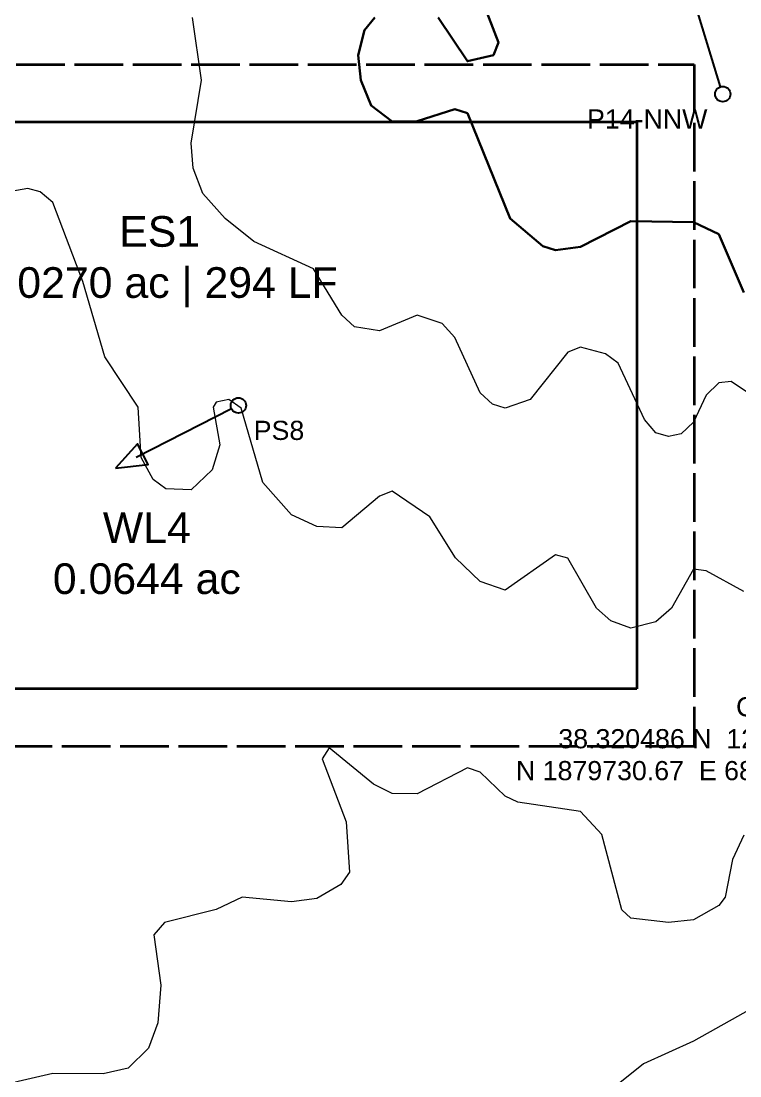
# Model space of a CAD drawing. Extents: x 6810325 to 6812275, y 1878569 to 1880689.
# Drawn here: x 6811108.4 to 6811296.1, y 1879629.4 to 1879904.8 of the extents above; entities that cross this region are included whole.
import ezdxf
from ezdxf.enums import TextEntityAlignment as Align

# ---------------------------------------------------------------- set-up
doc = ezdxf.new("R2010")
doc.units = 21
doc.header["$LTSCALE"] = 10
doc.header["$MEASUREMENT"] = 0
doc.linetypes.add('DASHED', pattern=[1.524, 1.27, -0.254])
for name, color, linetype, lineweight in [('ANNO-LABELS', 7, 'CONTINUOUS', 18), ('ANNO-POINT-LABELS', 7, 'CONTINUOUS', 13), ('PROJ-BUILDING-PAD', 252, 'CONTINUOUS', 35), ('PROJ-LIMITS-OF-WORK', 7, 'DASHED', 35), ('TOPO-CONTOUR-MAJOR', 34, 'CONTINUOUS', 30), ('TOPO-CONTOUR-MINOR', 36, 'CONTINUOUS', 13), ('WETL-PHOTO-POINT', 30, 'CONTINUOUS', 25), ('WETL-PHOTO-STATION', 30, 'CONTINUOUS', 25)]:
    doc.layers.add(name, color=color, linetype=linetype, lineweight=lineweight)
doc.styles.add('LABEL', font='arial.ttf')

# ---------------------------------------------------------------- blocks, each defined once
blk = doc.blocks.new('PHOTO_ARROW')
at = {"color": 0, "lineweight": -2}
blk.add_line((0, 2), (0, 30), dxfattribs=at)
blk.add_lwpolyline([(0, 36), (-3, 28), (3, 28)], close=True, dxfattribs=at)
blk.add_circle((0, 0), 2, dxfattribs=at)

msp = doc.modelspace()

# ---------------------------------------------------------------- linework, layer by layer
at = {"layer": 'PROJ-BUILDING-PAD'}
msp.add_lwpolyline([(6811269.11, 1879730.41), (6811061.11, 1879730.41), (6811061.11, 1879878.41), (6811269.11, 1879878.41)], close=True, dxfattribs=at)
at = {"layer": 'PROJ-LIMITS-OF-WORK'}
msp.add_lwpolyline([(6811046.11, 1879893.41), (6811284.11, 1879893.41), (6811284.11, 1879715.41), (6811046.11, 1879715.41)], dxfattribs=at)
at = {"layer": 'TOPO-CONTOUR-MAJOR', "elevation": 205}
for points in [[(6811217.28, 1879905.7), (6811224.92, 1879894.25), (6811231.72, 1879895.85), (6811233.01, 1879899.13), (6811227.94, 1879912.26)], [(6811297.1, 1879833.9), (6811290.53, 1879849.12), (6811283.97, 1879852.3), (6811267.57, 1879852.55), (6811254.45, 1879845.78), (6811247.88, 1879844.91), (6811244.6, 1879846.01), (6811236.04, 1879853.2), (6811224.92, 1879880.73), (6811221.64, 1879881.75), (6811211.79, 1879878.65), (6811205.23, 1879878.58), (6811199.76, 1879882.73), (6811197.08, 1879889.29), (6811196.37, 1879895.85), (6811198.07, 1879902.41), (6811200.78, 1879905.7)]]:
    msp.add_lwpolyline(points, dxfattribs=at)
at = {"layer": 'TOPO-CONTOUR-MINOR'}
for points, elevation in [([(6811303.66, 1879804.02), (6811293.82, 1879810.7), (6811290.53, 1879810.33), (6811287.25, 1879807.06), (6811283.97, 1879800.06), (6811280.69, 1879796.99), (6811277.41, 1879796.3), (6811274.13, 1879797.25), (6811271.13, 1879800.71), (6811264.29, 1879815.42), (6811261.01, 1879817.85), (6811254.45, 1879819.66), (6811251.16, 1879818.36), (6811241.32, 1879805.94), (6811234.76, 1879803.74), (6811231.48, 1879804.74), (6811228.2, 1879807.72), (6811221.64, 1879822.11), (6811218.36, 1879825.83), (6811211.79, 1879827.95), (6811201.95, 1879823.86), (6811195.39, 1879824.96), (6811192.11, 1879827.99), (6811184.73, 1879840.08), (6811169.14, 1879847.24), (6811161.67, 1879853.2), (6811155.86, 1879859.76), (6811153.34, 1879866.33), (6811152.82, 1879872.89), (6811155.5, 1879889.29), (6811153.1, 1879905.7)], 204), ([(6811297.1, 1879755.84), (6811287.25, 1879761.24), (6811283.97, 1879761.7), (6811278.19, 1879751.5), (6811274.13, 1879747.92), (6811267.57, 1879746.28), (6811262.4, 1879748.22), (6811258.66, 1879751.5), (6811251.16, 1879764.53), (6811247.88, 1879765.43), (6811234.76, 1879756.21), (6811228.2, 1879758.43), (6811221.83, 1879764.62), (6811215.08, 1879775.34), (6811205.23, 1879782.05), (6811201.95, 1879780.76), (6811192.11, 1879772.46), (6811185.55, 1879772.84), (6811178.99, 1879775.9), (6811171.5, 1879784.3), (6811165.86, 1879803.68), (6811162.58, 1879805.97), (6811159.3, 1879805.31), (6811158.56, 1879803.99), (6811160.23, 1879794.15), (6811158.26, 1879787.59), (6811152.74, 1879782.35), (6811146.18, 1879782.65), (6811142.9, 1879785.06), (6811139.71, 1879790.87), (6811138.96, 1879803.99), (6811130.24, 1879817.11), (6811124.46, 1879836.8), (6811116.65, 1879857.36), (6811113.37, 1879860.2), (6811110.09, 1879861.08), (6811100.25, 1879859.3)], 203), ([(6811297.1, 1879692.26), (6811294.1, 1879685.88), (6811292.2, 1879676.04), (6811290.53, 1879673.86), (6811283.97, 1879670.14), (6811277.41, 1879669.47), (6811267.57, 1879670.61), (6811265.21, 1879672.76), (6811259.97, 1879692.44), (6811254.45, 1879698.43), (6811238.04, 1879700.88), (6811234.76, 1879702.41), (6811228.2, 1879708.7), (6811224.92, 1879709.84), (6811211.79, 1879703.05), (6811205.23, 1879703.12), (6811200.4, 1879705.56), (6811188.83, 1879715.03), (6811186.97, 1879712.13), (6811193.23, 1879695.72), (6811194.11, 1879682.6), (6811191.85, 1879679.32), (6811185.55, 1879675.71), (6811178.99, 1879674.84), (6811166.08, 1879676.04), (6811159.3, 1879672.84), (6811145.84, 1879669.48), (6811143.03, 1879666.19), (6811144.85, 1879653.07), (6811144.09, 1879643.23), (6811141.66, 1879636.67), (6811136.34, 1879631.37), (6811129.77, 1879629.91), (6811116.65, 1879630.02), (6811096.97, 1879625.5)], 202), ([(6811391.29, 1879607.14), (6811398.8, 1879630.48), (6811421.1, 1879653.07), (6811441.37, 1879679.32), (6811451.03, 1879695.72), (6811448.01, 1879698.69), (6811418.49, 1879700.74), (6811408.64, 1879700.08), (6811395.52, 1879696.41), (6811375.84, 1879688.69), (6811359.4, 1879679.32), (6811339.75, 1879670.77), (6811323.34, 1879662.34), (6811306.94, 1879651.35), (6811283.97, 1879638.42), (6811270.85, 1879632.55), (6811264.29, 1879627.27)], 201)]:
    msp.add_lwpolyline(points, dxfattribs=dict(at, elevation=elevation))

# ---------------------------------------------------------------- block references
at = {"layer": 'WETL-PHOTO-POINT', "rotation": -343}
msp.add_blockref('PHOTO_ARROW', (6811291.58, 1879885.7), dxfattribs=at)
at = {"layer": 'WETL-PHOTO-STATION', "rotation": -243}
msp.add_blockref('PHOTO_ARROW', (6811165.11, 1879804.41), dxfattribs=at)

# ---------------------------------------------------------------- texts
at = {"layer": 'ANNO-LABELS', "char_height": 8, "attachment_point": 5, "style": 'LABEL'}
for s, insert in [('ES1\\P0.0270 ac | 294 LF', (6811144.55, 1879841.94)), ('WL4\\P0.0644 ac', (6811141.2, 1879765.81))]:
    msp.add_mtext(s, dxfattribs=dict(at, insert=insert))
at = {"layer": 'ANNO-POINT-LABELS', "style": 'LABEL'}
msp.add_text('P14-NNW', height=5, dxfattribs=at).set_placement((6811287.58, 1879881.7), align=Align.TOP_RIGHT)
msp.add_text('PS8', height=5, dxfattribs=at).set_placement((6811169.11, 1879800.41), align=Align.TOP_LEFT)
at = {"layer": 'ANNO-POINT-LABELS', "insert": (6811307.86, 1879716.67), "char_height": 5, "attachment_point": 5, "style": 'LABEL'}
msp.add_mtext('CP-I-SE\\P38.320486 N  121.129872 W (NAD83)\\PN 1879730.67  E 6811307.86 ft (EPSG:2226)', dxfattribs=at)

doc.saveas('drawing.dxf')
